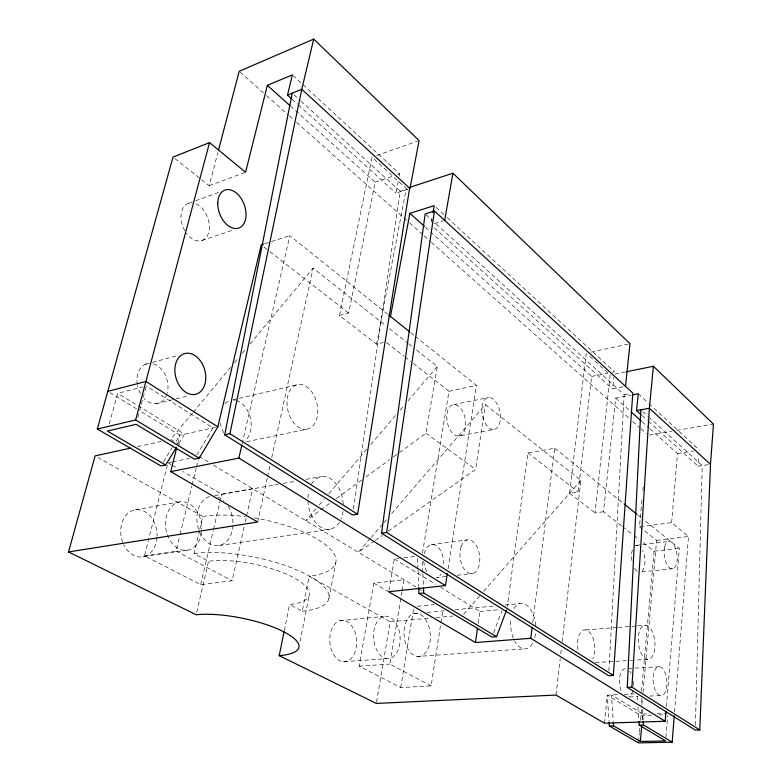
<?xml version="1.0" encoding="UTF-8"?>
<svg xmlns="http://www.w3.org/2000/svg" width="782" height="782" viewBox="0 0 782 782"><rect width="100%" height="100%" fill="white"/><g stroke="black" fill="none" stroke-linecap="round" stroke-linejoin="round"><path stroke-width="0.59" stroke-dasharray="3.91 2.93" d="M695.413 725.207L702.216 465.603L649.852 418.028M608.904 670.839L624.163 394.695L434.166 222.098M708.238 464.684L698.101 466.219L698.913 455.857M674.553 712.011L688.483 536.54L671.621 522.679L639.451 526.745L642.208 497.851M665.922 737.299L667.691 715.589M666.391 706.654L679.372 548.348L644.153 520.079M671.621 522.679L677.505 453.57L650.243 429.083M638.581 741.717L639.324 733.399M639.432 732.216L639.852 727.465M640.487 720.339L641.778 705.921M641.885 704.709L642.433 698.668M642.97 692.627L656.606 540.333L643.263 529.766M642.247 720.027L642.775 714.064L611.485 694.954L613.225 721.121M641.514 691.161L654.104 551.222L642.648 542.288M642.902 490.627L643.244 487.01M604.476 723.184L607.291 695.139L618.767 694.621M621.631 525.905L603.479 511.751L615.698 398.077L631.133 395.125M623.156 386.816L612.55 388.898L613.792 377.491M603.479 511.751L594.994 512.904L610.185 375.057L588.924 355.605M586.265 353.171L569.57 493.276L578.162 492.005L591.612 376.445L430.784 232.059M556.002 695.071L560.225 658.679M560.782 653.82L561.486 647.76M562.19 641.69L580.899 480.344L485.368 404.626L390.912 514.458M532.767 622.56L554.692 448.262L527.958 452.856L507.293 606.549M478.213 623.41L479.913 611.465L440.735 587.438M353.386 508.945L400.257 191.297L301.236 101.337M388.165 531.232L475.593 469.464L485.368 404.626M448.057 568.729L476.433 385.438L415.506 336.534M402.192 590.606L404.02 579.765L373.835 583.196L359.104 666.166L400.707 687.564L431.136 685.902L440.706 623.958M440.892 622.775L442.915 609.667M422.466 553.079L448.966 391.264L411.576 362.115M400.707 687.564L413.561 609.031M399.397 452.563L425.985 433.189L437.255 366.494L415.291 349.085M431.136 685.902L389.837 664.074L401.997 591.808M376.513 702.236L390.218 621.758L309.164 576.217A79.569 26.969 11.8 0 0 330.151 548.837A79.569 26.969 11.8 0 0 252.703 517.674M388.889 590.576L394.333 558.974L399.162 558.368M431.224 222.244L432.075 217.504M376.562 344.178L406.308 188.501L372.037 157.143L339.447 315.517L376.562 344.178L383.405 342.496M328.86 598.875L335.752 562.747M407.813 189.264L395.975 193.144L398.4 180.671M399.289 176.136L399.729 173.868L292.38 74.906M300.093 641.455L309.242 595.053M199.566 530.392L194.083 553.588L208.53 561.29A60.331 19.012 11.6 0 1 293.338 577.487A60.331 19.012 11.6 0 1 289.584 604.515L302.214 611.25L309.164 576.217M284.277 630.673L289.584 604.515M339.447 315.517L348.655 313.044L375.194 182.147L290.924 106.479M257.649 522.024L267.278 477.919M267.542 476.727L270.142 464.801M271.706 457.656L313.113 268.109L385.692 325.625M167.348 465.143L144.504 555.777L200.681 584.672L232.146 580.743L244.228 526.452M245.274 521.731L246.33 517.01M246.584 515.827L252.625 488.682L221.677 494.204L182.695 471.409M242.137 443.814L289.848 235.646L387.901 314.364M200.681 584.672L213.222 530.626M213.496 529.453L221.677 494.204M196.712 612.384L208.53 561.29M199.84 529.228L202.861 516.472L98.268 457.685M144.504 555.777L176.077 551.105L179.801 535.719M180.095 534.536L191.854 486.013M192.137 484.83L196.155 468.262M196.438 467.079L198.169 459.982M177.797 443.404L179.86 435.173L215.461 427.334M201.56 179.694L209.165 185.725L217.836 152.695M137.915 417.363L145.941 387.178M109.275 423.971L117.691 393.336L142.823 386.895M493.608 632.648L501.985 610.498M196.81 454.987L212.997 427.871L146.254 386.015M178.843 443.404L184.503 434.147L117.691 393.336M163.467 461.839L172.294 447.48M176.077 441.331L179.86 435.173L139.714 410.755M192.46 413.16L170.662 439.367L179.782 444.85M193.232 412.231L230.602 367.305M234.492 362.623L238.383 357.951M242.273 353.269L245.392 349.525M250.064 343.914L313.113 268.109M316.143 508.623L305.86 520.704L329.486 503.491M319.31 504.908L324.061 499.336M328.811 493.765L366.807 449.171M370.766 444.528L396.093 414.802M400.052 410.159L404.011 405.516M407.969 400.863L437.255 366.494M370.267 538.446L358.361 552.297L374.255 541.066M371.069 537.527L382.975 523.686M383.767 522.757L386.943 519.072M463.609 614.212L479.679 595.874M483.696 591.29L580.899 480.344M336.377 498.466L361.978 479.816M365.917 476.952L389.553 459.728M393.483 456.864L398.409 453.277M375.252 540.362L382.202 535.445M209.165 185.725L245.577 172.265M188.716 203.242L194.444 201.16M195.588 200.739L218.501 192.421M376.631 155.53L417.92 140.995M201.922 240.514L234.101 229.654M375.194 182.147L393.033 176.126M397.5 174.621L399.729 173.868M400.257 191.297L407.53 188.912M264.668 243.779L270.396 241.931M271.54 241.56L289.848 235.646M434.264 223.564L443.502 220.749M145.54 364.256L151.268 362.711M152.412 362.398L177.602 355.585M155.95 403.795L174.914 399.172M176.106 398.879L187.963 395.995M233.417 399.749L238.09 398.654M239.263 398.38L298.88 384.392M137.603 446.6L161.219 441.439M590.987 352.144L628.796 343.963M448.966 391.264L476.433 385.438M246.506 441.722L306.3 429.318A22.815 14.917 77.3 0 0 313.347 394.284A22.815 14.917 77.3 0 0 287.551 397.012A22.815 14.917 77.3 0 0 306.3 429.318M169.137 462.543L171.532 462.054M172.724 461.81L189.459 458.389M453.677 404.646L488.525 397.52M591.612 376.445L607.575 373.18M612.14 372.252L614.417 371.782L444.968 215.578M614.857 374.109L625.365 371.968M624.163 394.695L630.634 393.454M458.936 436.043A15.933 9.101 79 0 0 462.7 411.508A15.933 9.101 79 0 0 447.04 413.512A15.933 9.101 79 0 0 458.936 436.043L493.901 429.504A16.227 8.944 79 0 0 497.45 404.558A16.227 8.944 79 0 0 482.044 406.503A16.227 8.944 79 0 0 493.901 429.504M135.325 509.805L179.948 501.839M214.747 495.632L278.343 484.283M283.143 483.423L296.339 481.067M305.938 479.356L321.539 476.57M649.373 435.036L671.924 431.195M676.674 430.393L713.467 424.127M677.505 453.57L693.605 451.009M142.94 556.804L187.817 550.186M219.195 545.562L330.229 529.179M431.068 544.663L467.147 539.932M403.981 557.762L414.841 556.393M656.606 540.333L688.483 536.54M636.02 545.367L668.395 541.555M654.104 551.222L679.372 548.348M446.219 576.52L436.561 577.605A16.725 9.941 82.9 0 0 441.009 574.144M457.079 575.288L472.768 573.519M673.028 568.68L640.566 572.072A13.577 6.53 82.5 0 0 642.599 550.43M417.539 606.304L434.274 604.652M339.994 620.625L383.542 616.499M413.795 613.635L421.087 612.951M427.168 612.374L444.186 610.762M455.124 609.725L494.019 606.04M504.967 605.014L519.551 603.626M479.913 611.465L499.913 609.618M390.218 621.758L431.351 618.005M436.19 617.565L453.13 616.011M585.708 629.93L617.037 627.477M618.239 627.379L636.313 625.962M637.516 625.874L645.952 625.209M343.23 661.748A20.772 13.411 85.9 0 0 354.842 631.827A20.772 13.411 85.9 0 0 331.539 629.559A20.772 13.411 85.9 0 0 343.23 661.748L387.031 658.63A21.29 13.226 85.5 0 0 398.273 628.014A21.29 13.226 85.5 0 0 375.252 625.639A21.29 13.226 85.5 0 0 387.031 658.63M417.461 656.469A21.652 13.089 85.2 0 0 428.438 625.375A21.652 13.089 85.2 0 0 405.633 622.912A21.652 13.089 85.2 0 0 417.461 656.469L523.852 648.904M359.104 666.166L389.837 664.074M595.288 662.598L629.227 660.497M630.439 660.428L647.408 659.373A17.194 8.221 84.2 0 0 653.41 634.681A17.194 8.221 84.2 0 0 638.992 632.785A17.194 8.221 84.2 0 0 647.408 659.373M659.412 666.714L625.971 668.649A14.262 6.979 85.1 0 0 619.764 676.713A14.262 6.979 85.1 0 0 621.915 692.412M624.29 694.367L634.007 693.927M629.49 696.957L637.887 696.586M649.891 696.058L660.702 695.579A14.496 6.833 84.9 0 0 665.619 674.475A14.496 6.833 84.9 0 0 653.684 673.361A14.496 6.833 84.9 0 0 660.702 695.579M642.775 714.064L649.95 713.81M657.124 713.555L666.694 713.223M651.67 715.217L640.917 715.589L607.291 695.139L609.022 721.258M658.835 714.973L663.615 714.807M176.077 551.105L232.146 580.743M167.944 462.788L171.102 464.635M172.157 465.251L177.426 468.33M373.835 583.196L388.234 591.612M199.029 456.434L209.332 462.631M213.457 465.114L417.295 587.741M418.311 588.357L422.397 590.821M109.871 392.603L138.688 410.13M394.333 558.974L435.584 584.271M425.985 433.189L475.593 469.464M569.57 493.276L594.994 512.904M264.12 247.141L268.92 250.885M269.878 251.628L348.655 313.044M386.65 342.672L403.903 356.133M404.861 356.875L410.618 361.362M527.958 452.856L578.162 492.005M622.589 526.648L633.097 534.839M634.046 535.582L638.826 539.306M174.924 158.59L200.603 178.941M389.504 328.655L407.657 343.034M408.605 343.787L414.343 348.332M639.451 526.745L642.315 529.013M410.745 332.712L414.558 335.761M554.692 448.262L623.215 503.276M637.496 514.732L643.205 519.316M240.113 72.1L265.616 94.798M266.525 95.609L288.392 115.062M289.301 115.873L292.947 119.108M296.583 122.354L408.624 222.059M409.533 222.87L423.199 235.03M424.108 235.841L430.481 241.511M431.4 242.322L629.06 418.223M632.697 421.459L639.989 427.95M640.898 428.761L646.362 433.619M425.33 227.161L429.875 231.237M615.698 398.077L630.243 411.137M642.061 421.742L649.334 428.272M292.018 99.167L297.443 104.074M298.343 104.886L395.975 193.144M434.411 227.885L612.55 388.898M642.002 415.516L647.428 420.423M648.337 421.244L698.101 466.219M294.032 94.798L300.337 100.526M426.063 214.737L433.267 221.286M642.628 411.469L648.943 417.207M436.004 207.308L444.068 214.747M638.259 393.757L647.995 402.74M648.884 403.561L699.362 450.09M641.631 698.424L642.061 704.465M642.403 709.284L643.166 720.144M637.154 696.205L637.574 702.226M637.907 707.045L638.835 720.29M422.339 561.525L422.808 572.414M422.857 573.626L423.443 586.93M417.49 558.485L417.959 569.345M418.008 570.547L418.683 586.236M577.986 649.666A16.696 8.534 84.6 0 1 587.849 630.771A16.696 8.534 84.6 0 1 592.707 659.001M339.339 522.259A26.666 17.37 80.9 0 1 317.433 524.468A26.666 17.37 80.9 0 1 308.665 492.122M311.598 484.107A26.666 17.37 80.9 0 1 331.011 479.043A26.666 17.37 80.9 0 1 343.278 505.651M343.005 511.213A26.666 17.37 80.9 0 1 340.903 519.219M532.571 643.381A22.903 12.502 84.4 0 1 514.664 641.005M513.295 638.073A22.903 12.502 84.4 0 1 510.851 618.298M513.969 608.562A22.903 12.502 84.4 0 1 527.264 605.61A22.903 12.502 84.4 0 1 535.758 626.753M535.523 633.694A22.903 12.502 84.4 0 1 534.702 637.965M223.74 432.808A21.935 15.171 77 0 1 220.416 423.052M225.069 403.512A21.935 15.171 77 0 1 228.412 401.068M233.241 400.003A21.935 15.171 77 0 1 235.274 400.218M236.291 400.462A21.935 15.171 77 0 1 250.514 418.81A21.935 15.171 77 0 1 244.825 440.931M166.957 393.972A20.586 15.014 73.9 0 1 144.191 398.625M140.516 393.659A20.586 15.014 73.9 0 1 137.515 385.555M137.319 384.49A20.586 15.014 73.9 0 1 148.394 363.483M153.409 363.913A20.586 15.014 73.9 0 1 167.289 392.828M195.911 203.819A19.775 13.216 69.1 0 1 208.511 233.095A19.775 13.216 69.1 0 1 186.448 233.3M184.787 230.739A19.775 13.216 69.1 0 1 191.023 202.861M637.105 571.29A13.577 6.53 82.5 0 1 634.407 568.006M631.934 560.645A13.577 6.53 82.5 0 1 633.156 548.065M634.466 546.286A13.577 6.53 82.5 0 1 639.481 546.237M426.737 571.515A16.725 9.941 82.9 0 1 423.746 561.349M424.147 553.91A16.725 9.941 82.9 0 1 436.2 545.699A16.725 9.941 82.9 0 1 443.648 566.236M232.909 525.387A24.975 17.839 81.2 0 1 218.637 545.65A24.975 17.839 81.2 0 1 199.009 530.313M198.648 529.297A24.975 17.839 81.2 0 1 210.006 496.502M217.699 496.951A24.975 17.839 81.2 0 1 223.867 500.783M228.227 506.159A24.975 17.839 81.2 0 1 232.958 524.331M156.996 537.615A23.812 18.035 81.4 0 1 143.253 556.745A23.812 18.035 81.4 0 1 123.703 544.692M122.735 542.425A23.812 18.035 81.4 0 1 135.032 509.854A23.812 18.035 81.4 0 1 157.065 536.413M201.492 532.386A24.496 17.937 81.3 0 1 172.705 543.989A24.496 17.937 81.3 0 1 175.901 503.149A24.496 17.937 81.3 0 1 201.736 529.297M194.083 553.588A80.487 25.386 11.7 0 1 307.697 575.112A80.487 25.386 11.7 0 1 302.214 611.25M202.861 516.472A79.569 26.969 11.8 0 1 245.548 516.648M629.549 670.956A14.262 6.979 85.1 0 1 631.084 673.361M633.381 681.699A14.262 6.979 85.1 0 1 633.42 687.173M632.873 690.516A14.262 6.979 85.1 0 1 628.894 696.733M664.651 546.98A13.793 6.383 82.4 0 0 671.357 568.749A13.793 6.383 82.4 0 0 675.99 549.678A13.793 6.383 82.4 0 0 664.651 546.98M461.087 546.686A17.057 9.795 82.8 0 0 470.197 573.607A17.057 9.795 82.8 0 0 478.31 549.951A17.057 9.795 82.8 0 0 461.087 546.686"/><path stroke-width="1.17" d="M640.82 409.827L627.242 687.378L695.286 730.075L699.792 729.958L710.496 464.342L713.467 424.127L653.4 366.269L626.538 371.733M699.792 729.958L631.915 687.153L649.383 408.263L653.4 366.269M613.352 675.452L632.785 393.033L434.46 211.032L425.164 213.926L381.557 533.216L608.64 675.707L613.352 675.452L386.65 532.503L381.557 533.216M609.1 722.441L609.334 725.999L638.474 742.9L672.158 742.177L674.26 715.638M130.516 448.154L95.091 455.906L68.533 551.936L196.165 614.76A61.328 17.233 11.5 0 1 282.41 631.103A61.328 17.233 11.5 0 1 279.213 655.639L376.308 703.429L556.002 695.071L604.476 723.184L665.189 721.268L665.99 711.532M638.923 721.493L639.177 725.1L665.629 740.925L640.341 741.483L641.719 725.989M641.093 414.695L636.568 410.609L638.259 393.757L632.315 394.9M625.512 386.357L629.969 343.709L452.934 173.203L409.719 187.377M665.189 721.268L530.783 638.298L532.161 627.408M530.783 638.298L475.485 642.521L477.528 628.19M386.65 532.503L434.46 211.032M475.485 642.521L388.683 591.749L445.447 585.62L447.314 573.558M292.233 93.166L224.727 434.802L352.496 514.976L357.618 514.194L409.612 188.227M444.665 220.397L452.934 173.203M432.935 212.763L434.206 205.656L409.885 213.291L390.394 316.915M279.213 655.639L284.032 631.866M224.727 434.802L229.937 433.687L301.784 89.285L313.699 39.1L419.074 140.584L409.973 188.56L301.784 89.285L287.493 95.081L291.109 98.356M176.615 448.106L170.73 471.614L238.862 458.086L241.863 444.997M176.331 447.509L165.628 464.987L107.329 431.038L136.068 424.333L194.317 459.151L199.205 458.164L217.836 426.806L261.237 244.893L263.524 244.15M287.493 95.081L292.38 74.906L267.356 85.326L245.577 172.265L209.537 142.617L173.027 157.074L97.32 429.035L160.945 465.945L165.628 464.987M218.461 150.33L239.204 71.289L313.699 39.1M97.32 429.035L135.628 419.983L209.537 142.617M418.741 587.438L418.996 593.479L491.937 637.076L496.541 636.714L506.55 610.077M107.808 391.352L145.892 381.479L217.836 426.806M636.568 410.609L649.383 408.263L710.496 464.342M68.533 551.936L257.649 522.024L170.73 471.614M418.996 593.479L423.707 592.981L496.541 636.714M627.242 687.378L631.915 687.153M609.334 725.999L613.547 725.872L640.341 741.483M639.177 725.1L643.508 724.973L672.158 742.177M135.628 419.983L199.205 458.164M238.862 458.086L445.447 585.62M229.937 433.687L357.618 514.194M388.85 315.126L409.797 331.939M624.173 504.038L636.538 513.969M267.356 85.326L290.014 105.668M409.885 213.291L424.421 226.34M631.152 411.948L641.152 420.921M643.254 721.356L643.508 724.973M613.303 722.304L613.547 725.872M423.492 588.142L423.707 592.981M175.53 364.441A21.085 14.917 74.3 0 0 193.887 394.548A21.085 14.917 74.3 0 0 201.58 362.643A21.085 14.917 74.3 0 0 175.53 364.441M217.758 203.164A20.224 13.099 69.7 0 0 238.696 228.1A20.224 13.099 69.7 0 0 239.243 195.891A20.224 13.099 69.7 0 0 217.758 203.164"/></g></svg>
